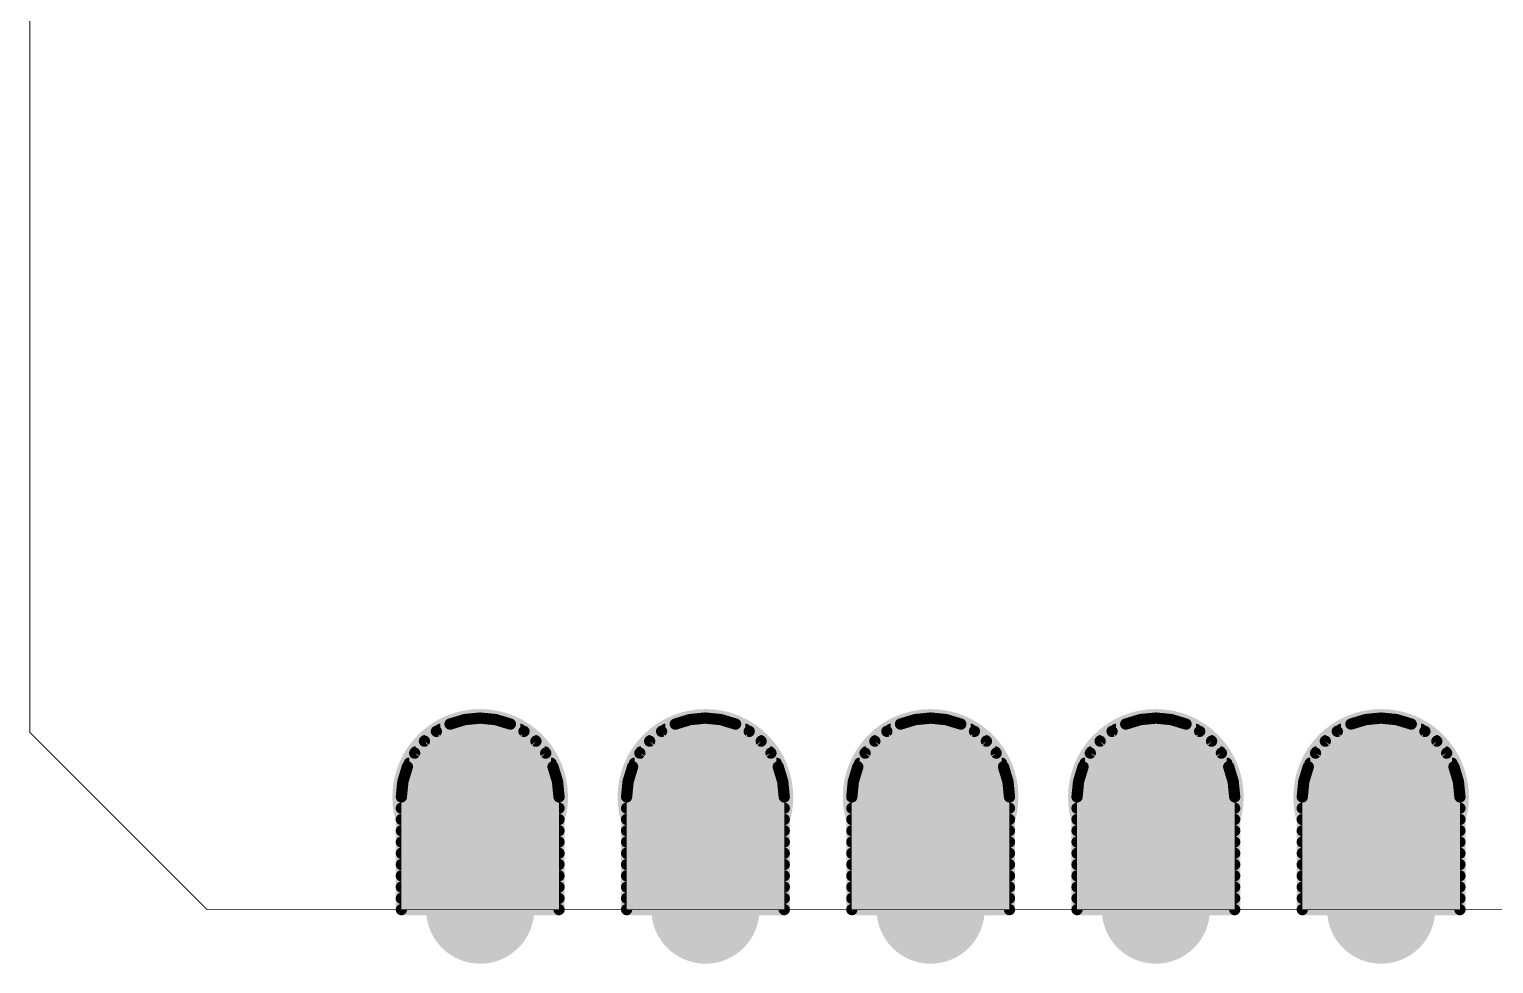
# Model space of a CAD drawing. Extents: x 0 to 35, y -0.6 to 23.5.
# Drawn here: x -0.01 to 16.51, y -0.61 to 9.92 of the extents above; entities that cross this region are included whole.
import ezdxf

# ---------------------------------------------------------------- set-up
doc = ezdxf.new("R2010")
doc.units = 0
for name, color, linetype in [('17', 110, 'CONTINUOUS'), ('20', 31, 'CONTINUOUS'), ('30', 253, 'CONTINUOUS')]:
    doc.layers.add(name, color=color, linetype=linetype)

# ---------------------------------------------------------------- blocks, each defined once
blk = doc.blocks.new('ROUNDP')
at = {"const_width": 0.5}
blk.add_lwpolyline([(0, -0.25, 1), (0, 0.25, 1), (0, -0.25)], format="xyb", dxfattribs=at)

msp = doc.modelspace()

# ---------------------------------------------------------------- linework, layer by layer
at = {"layer": '20', "const_width": 0.01}
for points in [[(0, 2), (0, 21.86)], [(0, 2), (2, 0)], [(2, 0), (34, 0)]]:
    msp.add_lwpolyline(points, dxfattribs=at)
at = {"layer": '20', "const_width": 0.005}
for points in [[(0.0018, 2.0018, 1), (-0.0018, 1.9982)], [(-0.0025, 2, 1), (0.0025, 2)], [(2, 0.0025, 1), (2, -0.0025)], [(1.9982, -0.0018, 1), (2.0018, 0.0018)]]:
    msp.add_lwpolyline(points, format="xyb", dxfattribs=at)
at = {"layer": '30', "const_width": 0.127}
for points in [[(4.7398, 2.0913), (4.5861, 2.0092)], [(4.9066, 2.1419), (4.7398, 2.0913)], [(5.08, 2.159), (4.9066, 2.1419)], [(5.2534, 2.1419), (5.08, 2.159)], [(5.4202, 2.0913), (5.2534, 2.1419)], [(5.5739, 2.0092), (5.4202, 2.0913)], [(7.2798, 2.0913), (7.1261, 2.0092)], [(7.4466, 2.1419), (7.2798, 2.0913)], [(7.62, 2.159), (7.4466, 2.1419)], [(7.7934, 2.1419), (7.62, 2.159)], [(7.9602, 2.0913), (7.7934, 2.1419)], [(8.1139, 2.0092), (7.9602, 2.0913)], [(9.8198, 2.0913), (9.6661, 2.0092)], [(9.9866, 2.1419), (9.8198, 2.0913)], [(10.16, 2.159), (9.9866, 2.1419)], [(10.3334, 2.1419), (10.16, 2.159)], [(10.5002, 2.0913), (10.3334, 2.1419)], [(10.6539, 2.0092), (10.5002, 2.0913)], [(12.3598, 2.0913), (12.2061, 2.0092)], [(12.5266, 2.1419), (12.3598, 2.0913)], [(12.7, 2.159), (12.5266, 2.1419)], [(12.8734, 2.1419), (12.7, 2.159)], [(13.0402, 2.0913), (12.8734, 2.1419)], [(13.1939, 2.0092), (13.0402, 2.0913)], [(14.8998, 2.0913), (14.7461, 2.0092)], [(15.0666, 2.1419), (14.8998, 2.0913)], [(15.24, 2.159), (15.0666, 2.1419)], [(15.4134, 2.1419), (15.24, 2.159)], [(15.5802, 2.0913), (15.4134, 2.1419)], [(15.7339, 2.0092), (15.5802, 2.0913)], [(4.5861, 2.0092), (4.4514, 1.8986)], [(4.6288, 2.032), (5.5312, 2.032)], [(5.7086, 1.8986), (5.5739, 2.0092)], [(7.1261, 2.0092), (6.9914, 1.8986)], [(7.1688, 2.032), (8.0712, 2.032)], [(8.2486, 1.8986), (8.1139, 2.0092)], [(9.6661, 2.0092), (9.5314, 1.8986)], [(9.7088, 2.032), (10.6112, 2.032)], [(10.7886, 1.8986), (10.6539, 2.0092)], [(12.2061, 2.0092), (12.0714, 1.8986)], [(12.2488, 2.032), (13.1512, 2.032)], [(13.3286, 1.8986), (13.1939, 2.0092)], [(14.7461, 2.0092), (14.6114, 1.8986)], [(14.7888, 2.032), (15.6912, 2.032)], [(15.8686, 1.8986), (15.7339, 2.0092)], [(4.3408, 1.7639), (4.2587, 1.6102)], [(4.4514, 1.8986), (4.3408, 1.7639)], [(4.3524, 1.778), (5.8076, 1.778)], [(4.4592, 1.905), (5.7008, 1.905)], [(5.8192, 1.7639), (5.7086, 1.8986)], [(5.9013, 1.6102), (5.8192, 1.7639)], [(6.8808, 1.7639), (6.7987, 1.6102)], [(6.9914, 1.8986), (6.8808, 1.7639)], [(6.8924, 1.778), (8.3476, 1.778)], [(6.9992, 1.905), (8.2408, 1.905)], [(8.3592, 1.7639), (8.2486, 1.8986)], [(8.4413, 1.6102), (8.3592, 1.7639)], [(9.4208, 1.7639), (9.3387, 1.6102)], [(9.5314, 1.8986), (9.4208, 1.7639)], [(9.4324, 1.778), (10.8876, 1.778)], [(9.5392, 1.905), (10.7808, 1.905)], [(10.8992, 1.7639), (10.7886, 1.8986)], [(10.9813, 1.6102), (10.8992, 1.7639)], [(11.9608, 1.7639), (11.8787, 1.6102)], [(12.0714, 1.8986), (11.9608, 1.7639)], [(11.9724, 1.778), (13.4276, 1.778)], [(12.0792, 1.905), (13.3208, 1.905)], [(13.4392, 1.7639), (13.3286, 1.8986)], [(13.5213, 1.6102), (13.4392, 1.7639)], [(14.5008, 1.7639), (14.4187, 1.6102)], [(14.6114, 1.8986), (14.5008, 1.7639)], [(14.5124, 1.778), (15.9676, 1.778)], [(14.6192, 1.905), (15.8608, 1.905)], [(15.9792, 1.7639), (15.8686, 1.8986)], [(16.0613, 1.6102), (15.9792, 1.7639)], [(4.2587, 1.6102), (4.2081, 1.4434)], [(4.2805, 1.651), (5.8795, 1.651)], [(5.9519, 1.4434), (5.9013, 1.6102)], [(6.7987, 1.6102), (6.7481, 1.4434)], [(6.8205, 1.651), (8.4195, 1.651)], [(8.4919, 1.4434), (8.4413, 1.6102)], [(9.3387, 1.6102), (9.2881, 1.4434)], [(9.3605, 1.651), (10.9595, 1.651)], [(11.0319, 1.4434), (10.9813, 1.6102)], [(11.8787, 1.6102), (11.8281, 1.4434)], [(11.9005, 1.651), (13.4995, 1.651)], [(13.5719, 1.4434), (13.5213, 1.6102)], [(14.4187, 1.6102), (14.3681, 1.4434)], [(14.4405, 1.651), (16.0395, 1.651)], [(16.1119, 1.4434), (16.0613, 1.6102)], [(4.2081, 1.4434), (4.191, 1.27)], [(4.2325, 1.524), (5.9275, 1.524)], [(5.969, 1.27), (5.9519, 1.4434)], [(6.7481, 1.4434), (6.731, 1.27)], [(6.7725, 1.524), (8.4675, 1.524)], [(8.509, 1.27), (8.4919, 1.4434)], [(9.2881, 1.4434), (9.271, 1.27)], [(9.3125, 1.524), (11.0075, 1.524)], [(11.049, 1.27), (11.0319, 1.4434)], [(11.8281, 1.4434), (11.811, 1.27)], [(11.8525, 1.524), (13.5475, 1.524)], [(13.589, 1.27), (13.5719, 1.4434)], [(14.3681, 1.4434), (14.351, 1.27)], [(14.3925, 1.524), (16.0875, 1.524)], [(16.129, 1.27), (16.1119, 1.4434)], [(4.191, 1.27), (4.191, 0)], [(4.191, 1.27), (5.969, 1.27)], [(4.2035, 1.397), (5.9565, 1.397)], [(5.969, 0), (5.969, 1.27)], [(6.731, 1.27), (6.731, 0)], [(6.731, 1.27), (8.509, 1.27)], [(6.7435, 1.397), (8.4965, 1.397)], [(8.509, 0), (8.509, 1.27)], [(9.271, 1.27), (9.271, 0)], [(9.271, 1.27), (11.049, 1.27)], [(9.2835, 1.397), (11.0365, 1.397)], [(11.049, 0), (11.049, 1.27)], [(11.811, 1.27), (11.811, 0)], [(11.811, 1.27), (13.589, 1.27)], [(11.8235, 1.397), (13.5765, 1.397)], [(13.589, 0), (13.589, 1.27)], [(14.351, 1.27), (14.351, 0)], [(14.351, 1.27), (16.129, 1.27)], [(14.3635, 1.397), (16.1165, 1.397)], [(16.129, 0), (16.129, 1.27)], [(4.191, 1.143), (5.969, 1.143)], [(6.731, 1.143), (8.509, 1.143)], [(9.271, 1.143), (11.049, 1.143)], [(11.811, 1.143), (13.589, 1.143)], [(14.351, 1.143), (16.129, 1.143)], [(4.191, 1.016), (5.969, 1.016)], [(6.731, 1.016), (8.509, 1.016)], [(9.271, 1.016), (11.049, 1.016)], [(11.811, 1.016), (13.589, 1.016)], [(14.351, 1.016), (16.129, 1.016)], [(4.191, 0.889), (5.969, 0.889)], [(6.731, 0.889), (8.509, 0.889)], [(9.271, 0.889), (11.049, 0.889)], [(11.811, 0.889), (13.589, 0.889)], [(14.351, 0.889), (16.129, 0.889)], [(4.191, 0.762), (5.969, 0.762)], [(4.191, 0.635), (5.969, 0.635)], [(6.731, 0.762), (8.509, 0.762)], [(6.731, 0.635), (8.509, 0.635)], [(9.271, 0.762), (11.049, 0.762)], [(9.271, 0.635), (11.049, 0.635)], [(11.811, 0.762), (13.589, 0.762)], [(11.811, 0.635), (13.589, 0.635)], [(14.351, 0.762), (16.129, 0.762)], [(14.351, 0.635), (16.129, 0.635)], [(4.191, 0.508), (5.969, 0.508)], [(6.731, 0.508), (8.509, 0.508)], [(9.271, 0.508), (11.049, 0.508)], [(11.811, 0.508), (13.589, 0.508)], [(14.351, 0.508), (16.129, 0.508)], [(4.191, 0.381), (5.969, 0.381)], [(6.731, 0.381), (8.509, 0.381)], [(9.271, 0.381), (11.049, 0.381)], [(11.811, 0.381), (13.589, 0.381)], [(14.351, 0.381), (16.129, 0.381)], [(4.191, 0.254), (5.969, 0.254)], [(4.191, 0.127), (5.969, 0.127)], [(6.731, 0.254), (8.509, 0.254)], [(6.731, 0.127), (8.509, 0.127)], [(9.271, 0.254), (11.049, 0.254)], [(9.271, 0.127), (11.049, 0.127)], [(11.811, 0.254), (13.589, 0.254)], [(11.811, 0.127), (13.589, 0.127)], [(14.351, 0.254), (16.129, 0.254)], [(14.351, 0.127), (16.129, 0.127)], [(4.191, 0), (5.969, 0)], [(4.191, 0), (5.969, 0)], [(6.731, 0), (8.509, 0)], [(6.731, 0), (8.509, 0)], [(9.271, 0), (11.049, 0)], [(9.271, 0), (11.049, 0)], [(11.811, 0), (13.589, 0)], [(11.811, 0), (13.589, 0)], [(14.351, 0), (16.129, 0)], [(14.351, 0), (16.129, 0)]]:
    msp.add_lwpolyline(points, dxfattribs=at)
at = {"layer": '30', "const_width": 0.0635}
for points in [[(4.7306, 2.1217, 1), (4.749, 2.0609)], [(4.7548, 2.0633, 1), (4.7248, 2.1193)], [(4.9035, 2.1735, 1), (4.9097, 2.1103)], [(4.9158, 2.1115, 1), (4.8973, 2.1723)], [(5.0831, 2.1906, 1), (5.0769, 2.1274)], [(5.0831, 2.1274, 1), (5.0769, 2.1906)], [(5.2627, 2.1723, 1), (5.2442, 2.1115)], [(5.2503, 2.1103, 1), (5.2565, 2.1735)], [(5.4352, 2.1193, 1), (5.4052, 2.0633)], [(5.411, 2.0609, 1), (5.4294, 2.1217)], [(7.2706, 2.1217, 1), (7.289, 2.0609)], [(7.2948, 2.0633, 1), (7.2648, 2.1193)], [(7.4435, 2.1735, 1), (7.4497, 2.1103)], [(7.4558, 2.1115, 1), (7.4373, 2.1723)], [(7.6231, 2.1906, 1), (7.6169, 2.1274)], [(7.6231, 2.1274, 1), (7.6169, 2.1906)], [(7.8027, 2.1723, 1), (7.7842, 2.1115)], [(7.7903, 2.1103, 1), (7.7965, 2.1735)], [(7.9752, 2.1193, 1), (7.9452, 2.0633)], [(7.951, 2.0609, 1), (7.9694, 2.1217)], [(9.8106, 2.1217, 1), (9.829, 2.0609)], [(9.8348, 2.0633, 1), (9.8048, 2.1193)], [(9.9835, 2.1735, 1), (9.9897, 2.1103)], [(9.9958, 2.1115, 1), (9.9773, 2.1723)], [(10.1631, 2.1906, 1), (10.1569, 2.1274)], [(10.1631, 2.1274, 1), (10.1569, 2.1906)], [(10.3427, 2.1723, 1), (10.3242, 2.1115)], [(10.3303, 2.1103, 1), (10.3365, 2.1735)], [(10.5152, 2.1193, 1), (10.4852, 2.0633)], [(10.491, 2.0609, 1), (10.5094, 2.1217)], [(12.3506, 2.1217, 1), (12.369, 2.0609)], [(12.3748, 2.0633, 1), (12.3448, 2.1193)], [(12.5235, 2.1735, 1), (12.5297, 2.1103)], [(12.5358, 2.1115, 1), (12.5173, 2.1723)], [(12.7031, 2.1906, 1), (12.6969, 2.1274)], [(12.7031, 2.1274, 1), (12.6969, 2.1906)], [(12.8827, 2.1723, 1), (12.8642, 2.1115)], [(12.8703, 2.1103, 1), (12.8765, 2.1735)], [(13.0552, 2.1193, 1), (13.0252, 2.0633)], [(13.031, 2.0609, 1), (13.0494, 2.1217)], [(14.8906, 2.1217, 1), (14.909, 2.0609)], [(14.9148, 2.0633, 1), (14.8848, 2.1193)], [(15.0635, 2.1735, 1), (15.0697, 2.1103)], [(15.0758, 2.1115, 1), (15.0573, 2.1723)], [(15.2431, 2.1906, 1), (15.2369, 2.1274)], [(15.2431, 2.1274, 1), (15.2369, 2.1906)], [(15.4227, 2.1723, 1), (15.4042, 2.1115)], [(15.4103, 2.1103, 1), (15.4165, 2.1735)], [(15.5952, 2.1193, 1), (15.5652, 2.0633)], [(15.571, 2.0609, 1), (15.5894, 2.1217)], [(4.5711, 2.0372, 1), (4.6011, 1.9812)], [(4.6062, 1.9846, 1), (4.566, 2.0337)], [(4.6288, 2.0638, 1), (4.6288, 2.0002)], [(5.5312, 2.0002, 1), (5.5312, 2.0638)], [(5.594, 2.0337, 1), (5.5538, 1.9846)], [(5.5589, 1.9812, 1), (5.5889, 2.0372)], [(7.1111, 2.0372, 1), (7.1411, 1.9812)], [(7.1462, 1.9846, 1), (7.106, 2.0337)], [(7.1688, 2.0638, 1), (7.1688, 2.0002)], [(8.0712, 2.0002, 1), (8.0712, 2.0638)], [(8.134, 2.0337, 1), (8.0938, 1.9846)], [(8.0989, 1.9812, 1), (8.1289, 2.0372)], [(9.6511, 2.0372, 1), (9.6811, 1.9812)], [(9.6862, 1.9846, 1), (9.646, 2.0337)], [(9.7088, 2.0638, 1), (9.7088, 2.0002)], [(10.6112, 2.0002, 1), (10.6112, 2.0638)], [(10.674, 2.0337, 1), (10.6338, 1.9846)], [(10.6389, 1.9812, 1), (10.6689, 2.0372)], [(12.1911, 2.0372, 1), (12.2211, 1.9812)], [(12.2262, 1.9846, 1), (12.186, 2.0337)], [(12.2488, 2.0638, 1), (12.2488, 2.0002)], [(13.1512, 2.0002, 1), (13.1512, 2.0638)], [(13.214, 2.0337, 1), (13.1738, 1.9846)], [(13.1789, 1.9812, 1), (13.2089, 2.0372)], [(14.7311, 2.0372, 1), (14.7611, 1.9812)], [(14.7662, 1.9846, 1), (14.726, 2.0337)], [(14.7888, 2.0638, 1), (14.7888, 2.0002)], [(15.6912, 2.0002, 1), (15.6912, 2.0638)], [(15.754, 2.0337, 1), (15.7138, 1.9846)], [(15.7189, 1.9812, 1), (15.7489, 2.0372)], [(4.3688, 1.7489, 1), (4.3128, 1.7789)], [(4.3524, 1.8097, 1), (4.3524, 1.7463)], [(4.4312, 1.9232, 1), (4.4715, 1.8741)], [(4.4759, 1.8785, 1), (4.4268, 1.9188)], [(4.4592, 1.9367, 1), (4.4592, 1.8733)], [(5.7332, 1.9188, 1), (5.6841, 1.8785)], [(5.6885, 1.8741, 1), (5.7288, 1.9232)], [(5.7008, 1.8733, 1), (5.7008, 1.9367)], [(5.8472, 1.7789, 1), (5.7912, 1.7489)], [(5.8076, 1.7463, 1), (5.8076, 1.8097)], [(6.9088, 1.7489, 1), (6.8528, 1.7789)], [(6.8924, 1.8097, 1), (6.8924, 1.7463)], [(6.9712, 1.9232, 1), (7.0115, 1.8741)], [(7.0159, 1.8785, 1), (6.9668, 1.9188)], [(6.9992, 1.9367, 1), (6.9992, 1.8733)], [(8.2732, 1.9188, 1), (8.2241, 1.8785)], [(8.2285, 1.8741, 1), (8.2688, 1.9232)], [(8.2408, 1.8733, 1), (8.2408, 1.9367)], [(8.3872, 1.7789, 1), (8.3312, 1.7489)], [(8.3476, 1.7463, 1), (8.3476, 1.8097)], [(9.4488, 1.7489, 1), (9.3928, 1.7789)], [(9.4324, 1.8097, 1), (9.4324, 1.7463)], [(9.5112, 1.9232, 1), (9.5515, 1.8741)], [(9.5559, 1.8785, 1), (9.5068, 1.9188)], [(9.5392, 1.9367, 1), (9.5392, 1.8733)], [(10.8132, 1.9188, 1), (10.7641, 1.8785)], [(10.7685, 1.8741, 1), (10.8088, 1.9232)], [(10.7808, 1.8733, 1), (10.7808, 1.9367)], [(10.9272, 1.7789, 1), (10.8712, 1.7489)], [(10.8876, 1.7463, 1), (10.8876, 1.8097)], [(11.9888, 1.7489, 1), (11.9328, 1.7789)], [(11.9724, 1.8097, 1), (11.9724, 1.7463)], [(12.0512, 1.9232, 1), (12.0915, 1.8741)], [(12.0959, 1.8785, 1), (12.0468, 1.9188)], [(12.0792, 1.9367, 1), (12.0792, 1.8733)], [(13.3532, 1.9188, 1), (13.3041, 1.8785)], [(13.3085, 1.8741, 1), (13.3488, 1.9232)], [(13.3208, 1.8733, 1), (13.3208, 1.9367)], [(13.4672, 1.7789, 1), (13.4112, 1.7489)], [(13.4276, 1.7463, 1), (13.4276, 1.8097)], [(14.5288, 1.7489, 1), (14.4728, 1.7789)], [(14.5124, 1.8097, 1), (14.5124, 1.7463)], [(14.5912, 1.9232, 1), (14.6315, 1.8741)], [(14.6359, 1.8785, 1), (14.5868, 1.9188)], [(14.6192, 1.9367, 1), (14.6192, 1.8733)], [(15.8932, 1.9188, 1), (15.8441, 1.8785)], [(15.8485, 1.8741, 1), (15.8888, 1.9232)], [(15.8608, 1.8733, 1), (15.8608, 1.9367)], [(16.0072, 1.7789, 1), (15.9512, 1.7489)], [(15.9676, 1.7463, 1), (15.9676, 1.8097)], [(4.2307, 1.6252, 1), (4.2867, 1.5952)], [(4.2891, 1.601, 1), (4.2283, 1.6194)], [(4.2805, 1.6827, 1), (4.2805, 1.6193)], [(4.3163, 1.784, 1), (4.3654, 1.7438)], [(5.7946, 1.7438, 1), (5.8437, 1.784)], [(5.9317, 1.6194, 1), (5.8709, 1.601)], [(5.8733, 1.5952, 1), (5.9293, 1.6252)], [(5.8795, 1.6193, 1), (5.8795, 1.6827)], [(6.7707, 1.6252, 1), (6.8267, 1.5952)], [(6.8291, 1.601, 1), (6.7683, 1.6194)], [(6.8205, 1.6827, 1), (6.8205, 1.6193)], [(6.8563, 1.784, 1), (6.9054, 1.7438)], [(8.3346, 1.7438, 1), (8.3837, 1.784)], [(8.4717, 1.6194, 1), (8.4109, 1.601)], [(8.4133, 1.5952, 1), (8.4693, 1.6252)], [(8.4195, 1.6193, 1), (8.4195, 1.6827)], [(9.3107, 1.6252, 1), (9.3667, 1.5952)], [(9.3691, 1.601, 1), (9.3083, 1.6194)], [(9.3605, 1.6827, 1), (9.3605, 1.6193)], [(9.3963, 1.784, 1), (9.4454, 1.7438)], [(10.8746, 1.7438, 1), (10.9237, 1.784)], [(11.0117, 1.6194, 1), (10.9509, 1.601)], [(10.9533, 1.5952, 1), (11.0093, 1.6252)], [(10.9595, 1.6193, 1), (10.9595, 1.6827)], [(11.8507, 1.6252, 1), (11.9067, 1.5952)], [(11.9091, 1.601, 1), (11.8483, 1.6194)], [(11.9005, 1.6827, 1), (11.9005, 1.6193)], [(11.9363, 1.784, 1), (11.9854, 1.7438)], [(13.4146, 1.7438, 1), (13.4637, 1.784)], [(13.5517, 1.6194, 1), (13.4909, 1.601)], [(13.4933, 1.5952, 1), (13.5493, 1.6252)], [(13.4995, 1.6193, 1), (13.4995, 1.6827)], [(14.3907, 1.6252, 1), (14.4467, 1.5952)], [(14.4491, 1.601, 1), (14.3883, 1.6194)], [(14.4405, 1.6827, 1), (14.4405, 1.6193)], [(14.4763, 1.784, 1), (14.5254, 1.7438)], [(15.9546, 1.7438, 1), (16.0037, 1.784)], [(16.0917, 1.6194, 1), (16.0309, 1.601)], [(16.0333, 1.5952, 1), (16.0893, 1.6252)], [(16.0395, 1.6193, 1), (16.0395, 1.6827)], [(4.2397, 1.4403, 1), (4.1765, 1.4465)], [(4.2325, 1.5557, 1), (4.2325, 1.4923)], [(5.9835, 1.4465, 1), (5.9203, 1.4403)], [(5.9275, 1.4923, 1), (5.9275, 1.5557)], [(6.7797, 1.4403, 1), (6.7165, 1.4465)], [(6.7725, 1.5557, 1), (6.7725, 1.4923)], [(8.5235, 1.4465, 1), (8.4603, 1.4403)], [(8.4675, 1.4923, 1), (8.4675, 1.5557)], [(9.3197, 1.4403, 1), (9.2565, 1.4465)], [(9.3125, 1.5557, 1), (9.3125, 1.4923)], [(11.0635, 1.4465, 1), (11.0003, 1.4403)], [(11.0075, 1.4923, 1), (11.0075, 1.5557)], [(11.8597, 1.4403, 1), (11.7965, 1.4465)], [(11.8525, 1.5557, 1), (11.8525, 1.4923)], [(13.6035, 1.4465, 1), (13.5403, 1.4403)], [(13.5475, 1.4923, 1), (13.5475, 1.5557)], [(14.3997, 1.4403, 1), (14.3365, 1.4465)], [(14.3925, 1.5557, 1), (14.3925, 1.4923)], [(16.1435, 1.4465, 1), (16.0803, 1.4403)], [(16.0875, 1.4923, 1), (16.0875, 1.5557)], [(4.191, 1.3017, 1), (4.191, 1.2383)], [(4.2227, 1.27, 1), (4.1593, 1.27)], [(4.2035, 1.4287, 1), (4.2035, 1.3653)], [(4.1777, 1.4527, 1), (4.2385, 1.4342)], [(5.9215, 1.4342, 1), (5.9823, 1.4527)], [(6.0008, 1.27, 1), (5.9373, 1.27)], [(5.9565, 1.3653, 1), (5.9565, 1.4287)], [(5.969, 1.2383, 1), (5.969, 1.3017)], [(6.7628, 1.27, 1), (6.6993, 1.27)], [(6.731, 1.3017, 1), (6.731, 1.2383)], [(6.7435, 1.4287, 1), (6.7435, 1.3653)], [(6.7177, 1.4527, 1), (6.7785, 1.4342)], [(8.4615, 1.4342, 1), (8.5223, 1.4527)], [(8.5408, 1.27, 1), (8.4772, 1.27)], [(8.4965, 1.3653, 1), (8.4965, 1.4287)], [(8.509, 1.2383, 1), (8.509, 1.3017)], [(9.3028, 1.27, 1), (9.2393, 1.27)], [(9.271, 1.3017, 1), (9.271, 1.2383)], [(9.2835, 1.4287, 1), (9.2835, 1.3653)], [(9.2577, 1.4527, 1), (9.3185, 1.4342)], [(11.0015, 1.4342, 1), (11.0623, 1.4527)], [(11.0808, 1.27, 1), (11.0173, 1.27)], [(11.0365, 1.3653, 1), (11.0365, 1.4287)], [(11.049, 1.2383, 1), (11.049, 1.3017)], [(11.8428, 1.27, 1), (11.7792, 1.27)], [(11.811, 1.3017, 1), (11.811, 1.2383)], [(11.8235, 1.4287, 1), (11.8235, 1.3653)], [(11.7977, 1.4527, 1), (11.8585, 1.4342)], [(13.5415, 1.4342, 1), (13.6023, 1.4527)], [(13.6208, 1.27, 1), (13.5572, 1.27)], [(13.5765, 1.3653, 1), (13.5765, 1.4287)], [(13.589, 1.2383, 1), (13.589, 1.3017)], [(14.351, 1.3017, 1), (14.351, 1.2383)], [(14.3828, 1.27, 1), (14.3193, 1.27)], [(14.3635, 1.4287, 1), (14.3635, 1.3653)], [(14.3377, 1.4527, 1), (14.3985, 1.4342)], [(16.0815, 1.4342, 1), (16.1423, 1.4527)], [(16.1608, 1.27, 1), (16.0973, 1.27)], [(16.1165, 1.3653, 1), (16.1165, 1.4287)], [(16.129, 1.2383, 1), (16.129, 1.3017)], [(4.1594, 1.2731, 1), (4.2226, 1.2669)], [(4.191, 1.1747, 1), (4.191, 1.1113)], [(5.9374, 1.2669, 1), (6.0006, 1.2731)], [(5.969, 1.1113, 1), (5.969, 1.1747)], [(6.6994, 1.2731, 1), (6.7626, 1.2669)], [(6.731, 1.1747, 1), (6.731, 1.1113)], [(8.4774, 1.2669, 1), (8.5406, 1.2731)], [(8.509, 1.1113, 1), (8.509, 1.1747)], [(9.2394, 1.2731, 1), (9.3026, 1.2669)], [(9.271, 1.1747, 1), (9.271, 1.1113)], [(11.0174, 1.2669, 1), (11.0806, 1.2731)], [(11.049, 1.1113, 1), (11.049, 1.1747)], [(11.7794, 1.2731, 1), (11.8426, 1.2669)], [(11.811, 1.1747, 1), (11.811, 1.1113)], [(13.5574, 1.2669, 1), (13.6206, 1.2731)], [(13.589, 1.1113, 1), (13.589, 1.1747)], [(14.3194, 1.2731, 1), (14.3826, 1.2669)], [(14.351, 1.1747, 1), (14.351, 1.1113)], [(16.0974, 1.2669, 1), (16.1606, 1.2731)], [(16.129, 1.1113, 1), (16.129, 1.1747)], [(4.191, 1.0477, 1), (4.191, 0.9843)], [(5.969, 0.9843, 1), (5.969, 1.0477)], [(6.731, 1.0477, 1), (6.731, 0.9843)], [(8.509, 0.9843, 1), (8.509, 1.0477)], [(9.271, 1.0477, 1), (9.271, 0.9843)], [(11.049, 0.9843, 1), (11.049, 1.0477)], [(11.811, 1.0477, 1), (11.811, 0.9843)], [(13.589, 0.9843, 1), (13.589, 1.0477)], [(14.351, 1.0477, 1), (14.351, 0.9843)], [(16.129, 0.9843, 1), (16.129, 1.0477)], [(4.191, 0.9207, 1), (4.191, 0.8573)], [(5.969, 0.8573, 1), (5.969, 0.9207)], [(6.731, 0.9207, 1), (6.731, 0.8573)], [(8.509, 0.8573, 1), (8.509, 0.9207)], [(9.271, 0.9207, 1), (9.271, 0.8573)], [(11.049, 0.8573, 1), (11.049, 0.9207)], [(11.811, 0.9207, 1), (11.811, 0.8573)], [(13.589, 0.8573, 1), (13.589, 0.9207)], [(14.351, 0.9207, 1), (14.351, 0.8573)], [(16.129, 0.8573, 1), (16.129, 0.9207)], [(4.191, 0.7937, 1), (4.191, 0.7303)], [(4.191, 0.6667, 1), (4.191, 0.6033)], [(5.969, 0.7303, 1), (5.969, 0.7937)], [(5.969, 0.6033, 1), (5.969, 0.6667)], [(6.731, 0.7937, 1), (6.731, 0.7303)], [(6.731, 0.6667, 1), (6.731, 0.6033)], [(8.509, 0.7303, 1), (8.509, 0.7937)], [(8.509, 0.6033, 1), (8.509, 0.6667)], [(9.271, 0.7937, 1), (9.271, 0.7303)], [(9.271, 0.6667, 1), (9.271, 0.6033)], [(11.049, 0.7303, 1), (11.049, 0.7937)], [(11.049, 0.6033, 1), (11.049, 0.6667)], [(11.811, 0.7937, 1), (11.811, 0.7303)], [(11.811, 0.6667, 1), (11.811, 0.6033)], [(13.589, 0.7303, 1), (13.589, 0.7937)], [(13.589, 0.6033, 1), (13.589, 0.6667)], [(14.351, 0.7937, 1), (14.351, 0.7303)], [(14.351, 0.6667, 1), (14.351, 0.6033)], [(16.129, 0.7303, 1), (16.129, 0.7937)], [(16.129, 0.6033, 1), (16.129, 0.6667)], [(4.191, 0.5397, 1), (4.191, 0.4763)], [(5.969, 0.4763, 1), (5.969, 0.5397)], [(6.731, 0.5397, 1), (6.731, 0.4763)], [(8.509, 0.4763, 1), (8.509, 0.5397)], [(9.271, 0.5397, 1), (9.271, 0.4763)], [(11.049, 0.4763, 1), (11.049, 0.5397)], [(11.811, 0.5397, 1), (11.811, 0.4763)], [(13.589, 0.4763, 1), (13.589, 0.5397)], [(14.351, 0.5397, 1), (14.351, 0.4763)], [(16.129, 0.4763, 1), (16.129, 0.5397)], [(4.191, 0.4128, 1), (4.191, 0.3493)], [(5.969, 0.3493, 1), (5.969, 0.4128)], [(6.731, 0.4128, 1), (6.731, 0.3493)], [(8.509, 0.3493, 1), (8.509, 0.4128)], [(9.271, 0.4128, 1), (9.271, 0.3493)], [(11.049, 0.3493, 1), (11.049, 0.4128)], [(11.811, 0.4128, 1), (11.811, 0.3493)], [(13.589, 0.3493, 1), (13.589, 0.4128)], [(14.351, 0.4128, 1), (14.351, 0.3493)], [(16.129, 0.3493, 1), (16.129, 0.4128)], [(4.191, 0.2858, 1), (4.191, 0.2223)], [(4.191, 0.1588, 1), (4.191, 0.0953)], [(5.969, 0.2223, 1), (5.969, 0.2858)], [(5.969, 0.0953, 1), (5.969, 0.1588)], [(6.731, 0.2858, 1), (6.731, 0.2223)], [(6.731, 0.1588, 1), (6.731, 0.0953)], [(8.509, 0.2223, 1), (8.509, 0.2858)], [(8.509, 0.0953, 1), (8.509, 0.1588)], [(9.271, 0.2858, 1), (9.271, 0.2223)], [(9.271, 0.1588, 1), (9.271, 0.0953)], [(11.049, 0.2223, 1), (11.049, 0.2858)], [(11.049, 0.0953, 1), (11.049, 0.1588)], [(11.811, 0.2858, 1), (11.811, 0.2223)], [(11.811, 0.1588, 1), (11.811, 0.0953)], [(13.589, 0.2223, 1), (13.589, 0.2858)], [(13.589, 0.0953, 1), (13.589, 0.1588)], [(14.351, 0.2858, 1), (14.351, 0.2223)], [(14.351, 0.1588, 1), (14.351, 0.0953)], [(16.129, 0.2223, 1), (16.129, 0.2858)], [(16.129, 0.0953, 1), (16.129, 0.1588)], [(4.191, 0.0318, 1), (4.191, -0.0318)], [(4.191, 0.0318, 1), (4.191, -0.0318)], [(4.1593, 0, 1), (4.2227, 0)], [(5.9373, 0, 1), (6.0008, 0)], [(5.969, -0.0318, 1), (5.969, 0.0318)], [(5.969, -0.0318, 1), (5.969, 0.0318)], [(6.731, 0.0318, 1), (6.731, -0.0318)], [(6.731, 0.0318, 1), (6.731, -0.0318)], [(6.6993, 0, 1), (6.7628, 0)], [(8.4772, 0, 1), (8.5408, 0)], [(8.509, -0.0318, 1), (8.509, 0.0318)], [(8.509, -0.0318, 1), (8.509, 0.0318)], [(9.271, 0.0318, 1), (9.271, -0.0318)], [(9.271, 0.0318, 1), (9.271, -0.0318)], [(9.2393, 0, 1), (9.3028, 0)], [(11.0173, 0, 1), (11.0808, 0)], [(11.049, -0.0318, 1), (11.049, 0.0318)], [(11.049, -0.0318, 1), (11.049, 0.0318)], [(11.811, 0.0318, 1), (11.811, -0.0318)], [(11.811, 0.0318, 1), (11.811, -0.0318)], [(11.7792, 0, 1), (11.8428, 0)], [(13.5572, 0, 1), (13.6208, 0)], [(13.589, -0.0318, 1), (13.589, 0.0318)], [(13.589, -0.0318, 1), (13.589, 0.0318)], [(14.351, 0.0318, 1), (14.351, -0.0318)], [(14.351, 0.0318, 1), (14.351, -0.0318)], [(14.3193, 0, 1), (14.3828, 0)], [(16.0973, 0, 1), (16.1608, 0)], [(16.129, -0.0318, 1), (16.129, 0.0318)], [(16.129, -0.0318, 1), (16.129, 0.0318)]]:
    msp.add_lwpolyline(points, format="xyb", dxfattribs=at)

# ---------------------------------------------------------------- block references
at = {"layer": '17', "rotation": 270}
for p, xscale, yscale in [((5.08, 1.27), 1.778, 1.778), ((5.08, 1.27), 1.778, 1.778), ((7.62, 1.27), 1.778, 1.778), ((7.62, 1.27), 1.778, 1.778), ((10.16, 1.27), 1.778, 1.778), ((10.16, 1.27), 1.778, 1.778), ((12.7, 1.27), 1.778, 1.778), ((12.7, 1.27), 1.778, 1.778), ((15.24, 1.27), 1.778, 1.778), ((15.24, 1.27), 1.778, 1.778), ((5.08, 0), 1.016, 1.016), ((5.08, 0), 1.016, 1.016), ((7.62, 0), 1.016, 1.016), ((7.62, 0), 1.016, 1.016), ((10.16, 0), 1.016, 1.016), ((10.16, 0), 1.016, 1.016), ((12.7, 0), 1.016, 1.016), ((12.7, 0), 1.016, 1.016), ((15.24, 0), 1.016, 1.016), ((15.24, 0), 1.016, 1.016)]:
    msp.add_blockref('ROUNDP', p, dxfattribs=dict(at, xscale=xscale, yscale=yscale))
at = {"layer": '30', "rotation": 270}
for p, xscale, yscale in [((5.08, 1.27), 1.9812, 1.9812), ((7.62, 1.27), 1.9812, 1.9812), ((10.16, 1.27), 1.9812, 1.9812), ((12.7, 1.27), 1.9812, 1.9812), ((15.24, 1.27), 1.9812, 1.9812), ((5.08, 0), 1.2192, 1.2192), ((7.62, 0), 1.2192, 1.2192), ((10.16, 0), 1.2192, 1.2192), ((12.7, 0), 1.2192, 1.2192), ((15.24, 0), 1.2192, 1.2192)]:
    msp.add_blockref('ROUNDP', p, dxfattribs=dict(at, xscale=xscale, yscale=yscale))

doc.saveas('drawing.dxf')
